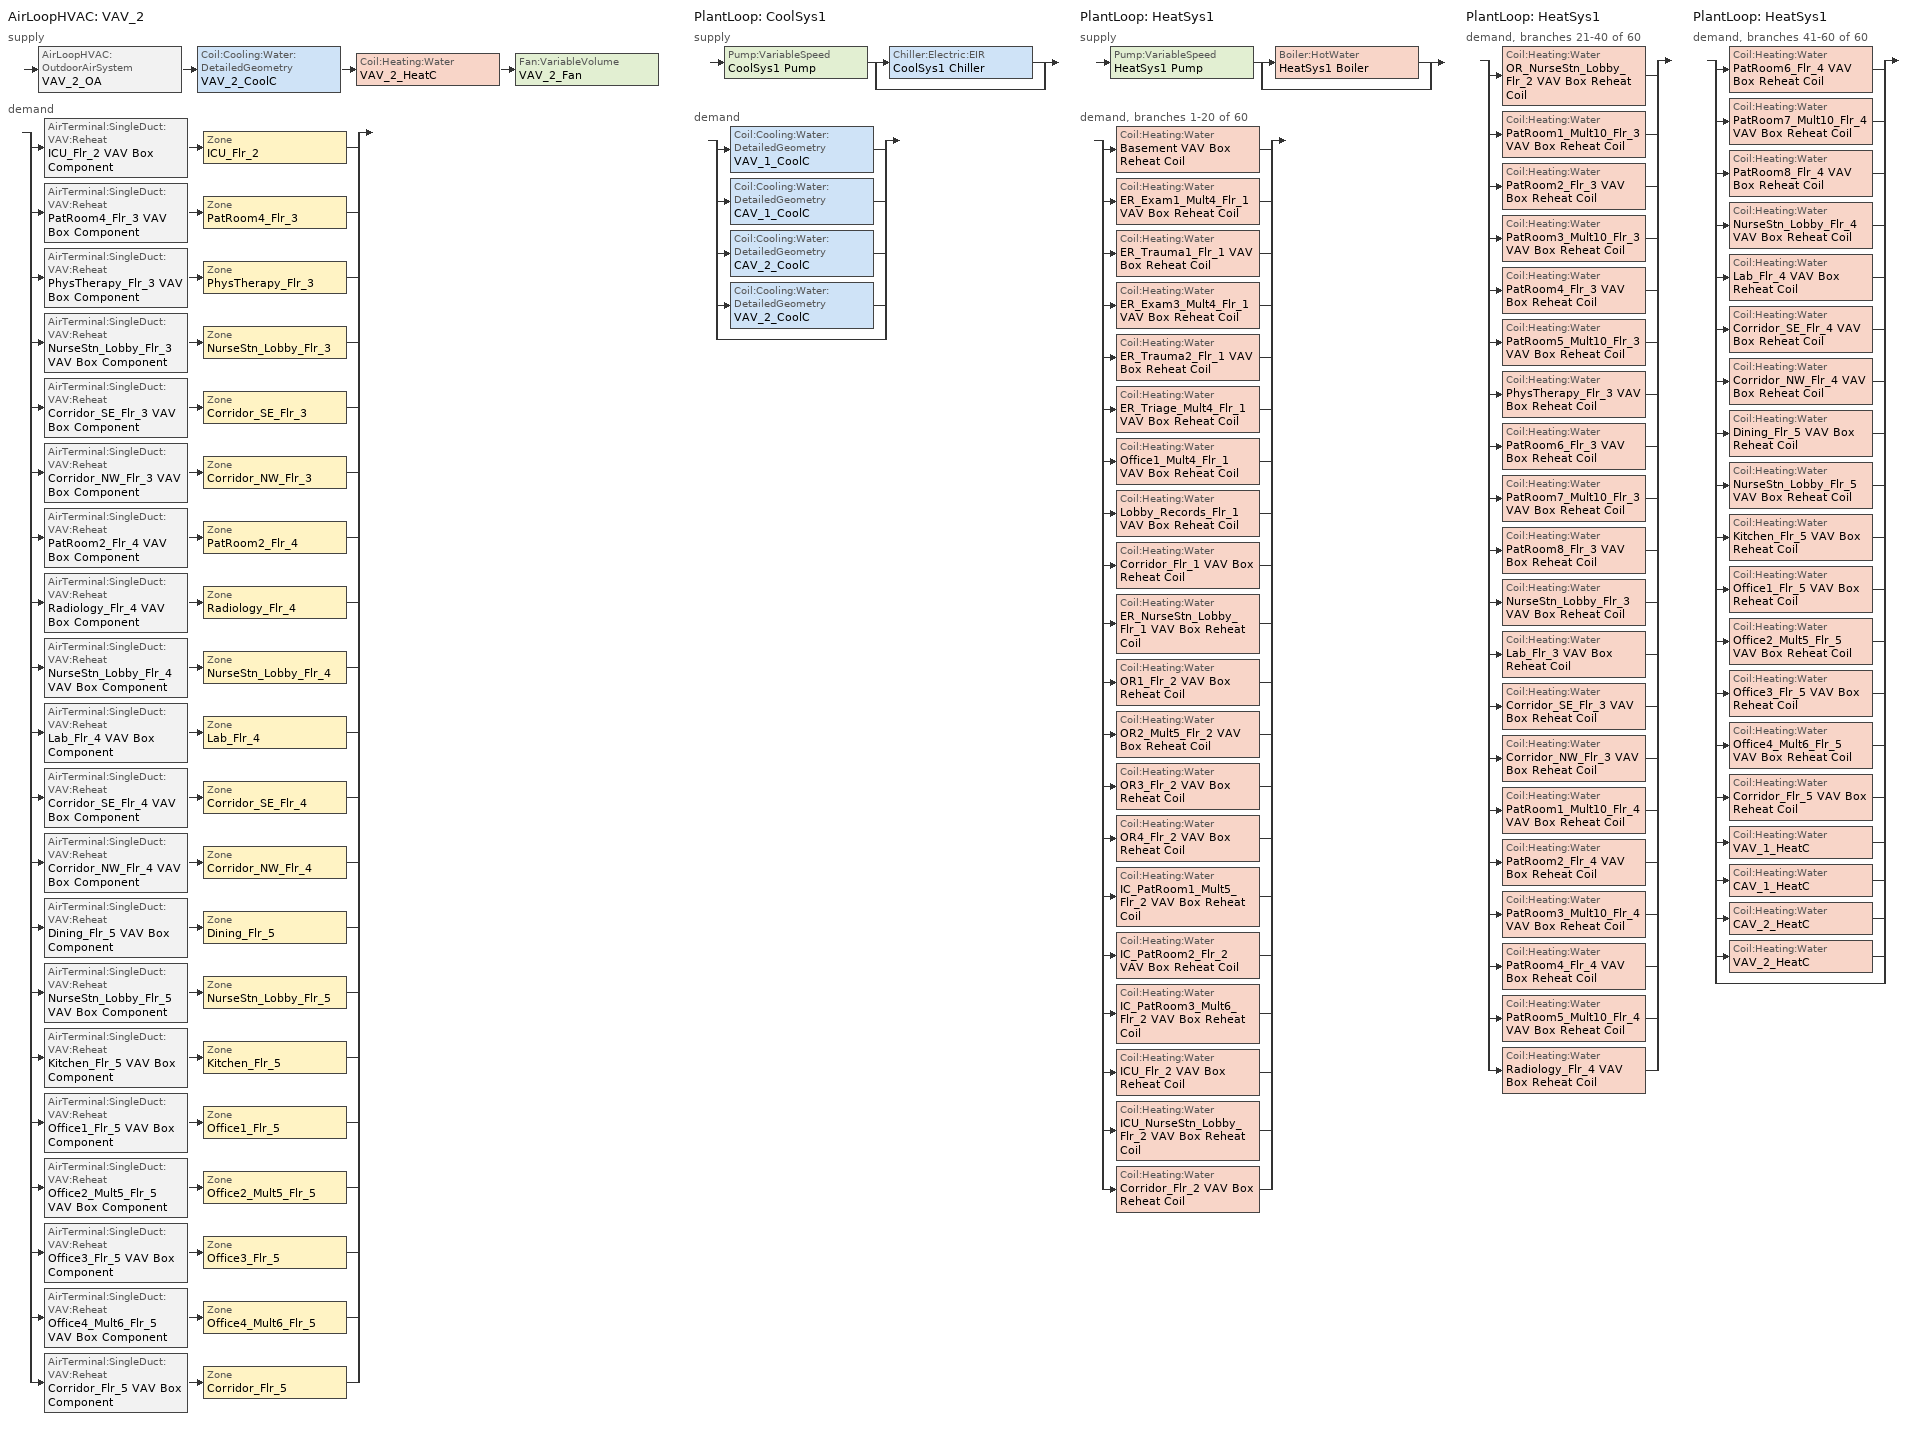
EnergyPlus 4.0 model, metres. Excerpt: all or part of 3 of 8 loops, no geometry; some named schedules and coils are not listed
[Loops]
AirLoopHVAC 'VAV_2'
 supply: AirLoopHVAC:OutdoorAirSystem 'VAV_2_OA' > Coil:Cooling:Water:DetailedGeometry 'VAV_2_CoolC' > Coil:Heating:Water 'VAV_2_HeatC' > Fan:VariableVolume 'VAV_2_Fan'
 demand: split
  | AirTerminal:SingleDuct:VAV:Reheat 'ICU_Flr_2 VAV Box Component' > Zone 'ICU_Flr_2'
  | AirTerminal:SingleDuct:VAV:Reheat 'PatRoom4_Flr_3 VAV Box Component' > Zone 'PatRoom4_Flr_3'
  | AirTerminal:SingleDuct:VAV:Reheat 'PhysTherapy_Flr_3 VAV Box Component' > Zone 'PhysTherapy_Flr_3'
  | AirTerminal:SingleDuct:VAV:Reheat 'NurseStn_Lobby_Flr_3 VAV Box Component' > Zone 'NurseStn_Lobby_Flr_3'
  | AirTerminal:SingleDuct:VAV:Reheat 'Corridor_SE_Flr_3 VAV Box Component' > Zone 'Corridor_SE_Flr_3'
  | AirTerminal:SingleDuct:VAV:Reheat 'Corridor_NW_Flr_3 VAV Box Component' > Zone 'Corridor_NW_Flr_3'
  | AirTerminal:SingleDuct:VAV:Reheat 'PatRoom2_Flr_4 VAV Box Component' > Zone 'PatRoom2_Flr_4'
  | AirTerminal:SingleDuct:VAV:Reheat 'Radiology_Flr_4 VAV Box Component' > Zone 'Radiology_Flr_4'
  | AirTerminal:SingleDuct:VAV:Reheat 'NurseStn_Lobby_Flr_4 VAV Box Component' > Zone 'NurseStn_Lobby_Flr_4'
  | AirTerminal:SingleDuct:VAV:Reheat 'Lab_Flr_4 VAV Box Component' > Zone 'Lab_Flr_4'
  | AirTerminal:SingleDuct:VAV:Reheat 'Corridor_SE_Flr_4 VAV Box Component' > Zone 'Corridor_SE_Flr_4'
  | AirTerminal:SingleDuct:VAV:Reheat 'Corridor_NW_Flr_4 VAV Box Component' > Zone 'Corridor_NW_Flr_4'
  | AirTerminal:SingleDuct:VAV:Reheat 'Dining_Flr_5 VAV Box Component' > Zone 'Dining_Flr_5'
  | AirTerminal:SingleDuct:VAV:Reheat 'NurseStn_Lobby_Flr_5 VAV Box Component' > Zone 'NurseStn_Lobby_Flr_5'
  | AirTerminal:SingleDuct:VAV:Reheat 'Kitchen_Flr_5 VAV Box Component' > Zone 'Kitchen_Flr_5'
  | AirTerminal:SingleDuct:VAV:Reheat 'Office1_Flr_5 VAV Box Component' > Zone 'Office1_Flr_5'
  | AirTerminal:SingleDuct:VAV:Reheat 'Office2_Mult5_Flr_5 VAV Box Component' > Zone 'Office2_Mult5_Flr_5'
  | AirTerminal:SingleDuct:VAV:Reheat 'Office3_Flr_5 VAV Box Component' > Zone 'Office3_Flr_5'
  | AirTerminal:SingleDuct:VAV:Reheat 'Office4_Mult6_Flr_5 VAV Box Component' > Zone 'Office4_Mult6_Flr_5'
  | AirTerminal:SingleDuct:VAV:Reheat 'Corridor_Flr_5 VAV Box Component' > Zone 'Corridor_Flr_5'
PlantLoop 'CoolSys1'
 supply: Pump:VariableSpeed 'CoolSys1 Pump' > split
  | Chiller:Electric:EIR 'CoolSys1 Chiller'
  | bypass
 demand: split
  | Coil:Cooling:Water:DetailedGeometry 'VAV_1_CoolC'
  | Coil:Cooling:Water:DetailedGeometry 'CAV_1_CoolC'
  | Coil:Cooling:Water:DetailedGeometry 'CAV_2_CoolC'
  | Coil:Cooling:Water:DetailedGeometry 'VAV_2_CoolC'
  | bypass
PlantLoop 'HeatSys1'
 supply: Pump:VariableSpeed 'HeatSys1 Pump' > split
  | Boiler:HotWater 'HeatSys1 Boiler'
  | bypass
 demand, branches 1-20 of 60: split
  | Coil:Heating:Water 'Basement VAV Box Reheat Coil'
  | Coil:Heating:Water 'ER_Exam1_Mult4_Flr_1 VAV Box Reheat Coil'
  | Coil:Heating:Water 'ER_Trauma1_Flr_1 VAV Box Reheat Coil'
  | Coil:Heating:Water 'ER_Exam3_Mult4_Flr_1 VAV Box Reheat Coil'
  | Coil:Heating:Water 'ER_Trauma2_Flr_1 VAV Box Reheat Coil'
  | Coil:Heating:Water 'ER_Triage_Mult4_Flr_1 VAV Box Reheat Coil'
  | Coil:Heating:Water 'Office1_Mult4_Flr_1 VAV Box Reheat Coil'
  | Coil:Heating:Water 'Lobby_Records_Flr_1 VAV Box Reheat Coil'
  | Coil:Heating:Water 'Corridor_Flr_1 VAV Box Reheat Coil'
  | Coil:Heating:Water 'ER_NurseStn_Lobby_Flr_1 VAV Box Reheat Coil'
  | Coil:Heating:Water 'OR1_Flr_2 VAV Box Reheat Coil'
  | Coil:Heating:Water 'OR2_Mult5_Flr_2 VAV Box Reheat Coil'
  | Coil:Heating:Water 'OR3_Flr_2 VAV Box Reheat Coil'
  | Coil:Heating:Water 'OR4_Flr_2 VAV Box Reheat Coil'
  | Coil:Heating:Water 'IC_PatRoom1_Mult5_Flr_2 VAV Box Reheat Coil'
  | Coil:Heating:Water 'IC_PatRoom2_Flr_2 VAV Box Reheat Coil'
  | Coil:Heating:Water 'IC_PatRoom3_Mult6_Flr_2 VAV Box Reheat Coil'
  | Coil:Heating:Water 'ICU_Flr_2 VAV Box Reheat Coil'
  | Coil:Heating:Water 'ICU_NurseStn_Lobby_Flr_2 VAV Box Reheat Coil'
  | Coil:Heating:Water 'Corridor_Flr_2 VAV Box Reheat Coil'
PlantLoop 'HeatSys1'
 demand, branches 21-40 of 60: split
  | Coil:Heating:Water 'OR_NurseStn_Lobby_Flr_2 VAV Box Reheat Coil'
  | Coil:Heating:Water 'PatRoom1_Mult10_Flr_3 VAV Box Reheat Coil'
  | Coil:Heating:Water 'PatRoom2_Flr_3 VAV Box Reheat Coil'
  | Coil:Heating:Water 'PatRoom3_Mult10_Flr_3 VAV Box Reheat Coil'
  | Coil:Heating:Water 'PatRoom4_Flr_3 VAV Box Reheat Coil'
  | Coil:Heating:Water 'PatRoom5_Mult10_Flr_3 VAV Box Reheat Coil'
  | Coil:Heating:Water 'PhysTherapy_Flr_3 VAV Box Reheat Coil'
  | Coil:Heating:Water 'PatRoom6_Flr_3 VAV Box Reheat Coil'
  | Coil:Heating:Water 'PatRoom7_Mult10_Flr_3 VAV Box Reheat Coil'
  | Coil:Heating:Water 'PatRoom8_Flr_3 VAV Box Reheat Coil'
  | Coil:Heating:Water 'NurseStn_Lobby_Flr_3 VAV Box Reheat Coil'
  | Coil:Heating:Water 'Lab_Flr_3 VAV Box Reheat Coil'
  | Coil:Heating:Water 'Corridor_SE_Flr_3 VAV Box Reheat Coil'
  | Coil:Heating:Water 'Corridor_NW_Flr_3 VAV Box Reheat Coil'
  | Coil:Heating:Water 'PatRoom1_Mult10_Flr_4 VAV Box Reheat Coil'
  | Coil:Heating:Water 'PatRoom2_Flr_4 VAV Box Reheat Coil'
  | Coil:Heating:Water 'PatRoom3_Mult10_Flr_4 VAV Box Reheat Coil'
  | Coil:Heating:Water 'PatRoom4_Flr_4 VAV Box Reheat Coil'
  | Coil:Heating:Water 'PatRoom5_Mult10_Flr_4 VAV Box Reheat Coil'
  | Coil:Heating:Water 'Radiology_Flr_4 VAV Box Reheat Coil'
PlantLoop 'HeatSys1'
 demand, branches 41-60 of 60: split
  | Coil:Heating:Water 'PatRoom6_Flr_4 VAV Box Reheat Coil'
  | Coil:Heating:Water 'PatRoom7_Mult10_Flr_4 VAV Box Reheat Coil'
  | Coil:Heating:Water 'PatRoom8_Flr_4 VAV Box Reheat Coil'
  | Coil:Heating:Water 'NurseStn_Lobby_Flr_4 VAV Box Reheat Coil'
  | Coil:Heating:Water 'Lab_Flr_4 VAV Box Reheat Coil'
  | Coil:Heating:Water 'Corridor_SE_Flr_4 VAV Box Reheat Coil'
  | Coil:Heating:Water 'Corridor_NW_Flr_4 VAV Box Reheat Coil'
  | Coil:Heating:Water 'Dining_Flr_5 VAV Box Reheat Coil'
  | Coil:Heating:Water 'NurseStn_Lobby_Flr_5 VAV Box Reheat Coil'
  | Coil:Heating:Water 'Kitchen_Flr_5 VAV Box Reheat Coil'
  | Coil:Heating:Water 'Office1_Flr_5 VAV Box Reheat Coil'
  | Coil:Heating:Water 'Office2_Mult5_Flr_5 VAV Box Reheat Coil'
  | Coil:Heating:Water 'Office3_Flr_5 VAV Box Reheat Coil'
  | Coil:Heating:Water 'Office4_Mult6_Flr_5 VAV Box Reheat Coil'
  | Coil:Heating:Water 'Corridor_Flr_5 VAV Box Reheat Coil'
  | Coil:Heating:Water 'VAV_1_HeatC'
  | Coil:Heating:Water 'CAV_1_HeatC'
  | Coil:Heating:Water 'CAV_2_HeatC'
  | Coil:Heating:Water 'VAV_2_HeatC'
  | bypass
[Fan:VariableVolume]
VAV_2_Fan: Availability Schedule=HVACOperationSchd; Fan Efficiency=0.61425; Pressure Rise=1017.592; Maximum Flow Rate {m3/s}=AUTOSIZE; Minimum Flow Rate {m3/s}=0; Motor Efficiency=0.945; Motor In Airstream Fraction=1; Fan Coefficient 1=0.0407599; Fan Coefficient 2=0.088045; Fan Coefficient 3=-0.0729261; Fan Coefficient 4=0.94374; Fan Coefficient 5=0
[Fan:ZoneExhaust] Availability Schedule=HVACOperationSchd; Fan Efficiency=1; Pressure Rise {Pa}=1.0e-006
Name | Maximum Flow Rate {m3/s} [*******]
Dining_Flr_5 Exhaust Fan | 0.74997
Kitchen_Flr_5 Exhaust Fan | 1.75103
[Coil:Heating:Water] Availablility Schedule=ALWAYS_ON; U-Factor Times Area Value {W/K}=AUTOSIZE; Maximum Water Flow Rate {m3/s}=AUTOSIZE; Coil Peformance input method=UFactorTimesAreaAndDesignWaterFlowRate; Nominal Capacity=AUTOSIZE; Design Inlet Water Temperature=82.2; Design Inlet Air Temperature=16.6; Design Outlet Water Temperature=71.1; Design Outlet Air Temperature=32.2
Basement VAV Box Reheat Coil; Corridor_Flr_1 VAV Box Reheat Coil; Corridor_Flr_2 VAV Box Reheat Coil; Corridor_Flr_5 VAV Box Reheat Coil; Corridor_NW_Flr_3 VAV Box Reheat Coil; Corridor_NW_Flr_4 VAV Box Reheat Coil; Corridor_SE_Flr_3 VAV Box Reheat Coil; Corridor_SE_Flr_4 VAV Box Reheat Coil; Dining_Flr_5 VAV Box Reheat Coil; ER_Exam1_Mult4_Flr_1 VAV Box Reheat Coil; ER_Exam3_Mult4_Flr_1 VAV Box Reheat Coil; ER_NurseStn_Lobby_Flr_1 VAV Box Reheat Coil; ER_Trauma1_Flr_1 VAV Box Reheat Coil; ER_Trauma2_Flr_1 VAV Box Reheat Coil; ER_Triage_Mult4_Flr_1 VAV Box Reheat Coil; ICU_Flr_2 VAV Box Reheat Coil; ICU_NurseStn_Lobby_Flr_2 VAV Box Reheat Coil; IC_PatRoom1_Mult5_Flr_2 VAV Box Reheat Coil; IC_PatRoom2_Flr_2 VAV Box Reheat Coil; IC_PatRoom3_Mult6_Flr_2 VAV Box Reheat Coil; Kitchen_Flr_5 VAV Box Reheat Coil; Lab_Flr_3 VAV Box Reheat Coil; Lab_Flr_4 VAV Box Reheat Coil; Lobby_Records_Flr_1 VAV Box Reheat Coil; NurseStn_Lobby_Flr_3 VAV Box Reheat Coil; NurseStn_Lobby_Flr_4 VAV Box Reheat Coil; NurseStn_Lobby_Flr_5 VAV Box Reheat Coil; OR1_Flr_2 VAV Box Reheat Coil; OR2_Mult5_Flr_2 VAV Box Reheat Coil; OR3_Flr_2 VAV Box Reheat Coil; OR4_Flr_2 VAV Box Reheat Coil; OR_NurseStn_Lobby_Flr_2 VAV Box Reheat Coil; Office1_Flr_5 VAV Box Reheat Coil; Office1_Mult4_Flr_1 VAV Box Reheat Coil; Office2_Mult5_Flr_5 VAV Box Reheat Coil; Office3_Flr_5 VAV Box Reheat Coil; Office4_Mult6_Flr_5 VAV Box Reheat Coil; PatRoom1_Mult10_Flr_3 VAV Box Reheat Coil; PatRoom1_Mult10_Flr_4 VAV Box Reheat Coil; PatRoom2_Flr_3 VAV Box Reheat Coil; PatRoom2_Flr_4 VAV Box Reheat Coil; PatRoom3_Mult10_Flr_3 VAV Box Reheat Coil; PatRoom3_Mult10_Flr_4 VAV Box Reheat Coil; PatRoom4_Flr_3 VAV Box Reheat Coil; PatRoom4_Flr_4 VAV Box Reheat Coil; PatRoom5_Mult10_Flr_3 VAV Box Reheat Coil; PatRoom5_Mult10_Flr_4 VAV Box Reheat Coil; PatRoom6_Flr_3 VAV Box Reheat Coil; PatRoom6_Flr_4 VAV Box Reheat Coil; PatRoom7_Mult10_Flr_3 VAV Box Reheat Coil; PatRoom7_Mult10_Flr_4 VAV Box Reheat Coil; PatRoom8_Flr_3 VAV Box Reheat Coil; PatRoom8_Flr_4 VAV Box Reheat Coil; PhysTherapy_Flr_3 VAV Box Reheat Coil; Radiology_Flr_4 VAV Box Reheat Coil; VAV_2_HeatC
[Coil:Cooling:Water:DetailedGeometry]
VAV_2_CoolC: Availablility Schedule=ALWAYS_ON; Maximum Water Flow Rate {m3/s}=AUTOSIZE; Tube Outside Surface Area  {m2}=AUTOSIZE; Total Tube Inside Area {m2}=AUTOSIZE; Fin Surface Area {m2}=AUTOSIZE; Minimum Airflow Area {m2}=AUTOSIZE; Coil Depth {m}=AUTOSIZE; Fin Diameter {m}=AUTOSIZE; Fin Thickness {m}=0.0015; Tube Inside Diameter  {m}=0.01445; Tube Outside Diameter {m}=0.0159; Tube Thermal Conductivity {W/m-K}=0.386; Fin Thermal Conductivity {W/m-K}=0.204; Fin Spacing {m}=0.0018; Tube Depth Spacing {m}=0.026; Number of Tube Rows=6; Number of Tubes per Row=AUTOSIZE
[AirTerminal:SingleDuct:VAV:Reheat] Availability Schedule=ALWAYS_ON; Maximum Air Flow Rate {m3/s}=AUTOSIZE; Zone Minimum Air Flow Input Method=Constant; Maximum Hot Water or Steam Flow Rate {m3/s}=AUTOSIZE; Minimum Hot Water or Steam Flow Rate {m3/s}=0; Convergence Tolerance=0.001; Damper Heating Action=NORMAL
Name | Constant Minimum Air Flow Fraction | Reheat Coil
Corridor_Flr_5 VAV Box Component | 0.3 | Corridor_Flr_5 VAV Box Reheat Coil
Corridor_NW_Flr_3 VAV Box Component | 0.3 | Corridor_NW_Flr_3 VAV Box Reheat Coil
Corridor_NW_Flr_4 VAV Box Component | 0.3 | Corridor_NW_Flr_4 VAV Box Reheat Coil
Corridor_SE_Flr_3 VAV Box Component | 0.3 | Corridor_SE_Flr_3 VAV Box Reheat Coil
Corridor_SE_Flr_4 VAV Box Component | 0.3 | Corridor_SE_Flr_4 VAV Box Reheat Coil
Dining_Flr_5 VAV Box Component | 0.3 | Dining_Flr_5 VAV Box Reheat Coil
ICU_Flr_2 VAV Box Component | 1 | ICU_Flr_2 VAV Box Reheat Coil
Kitchen_Flr_5 VAV Box Component | 1 | Kitchen_Flr_5 VAV Box Reheat Coil
Lab_Flr_4 VAV Box Component | 1 | Lab_Flr_4 VAV Box Reheat Coil
NurseStn_Lobby_Flr_3 VAV Box Component | 0.3 | NurseStn_Lobby_Flr_3 VAV Box Reheat Coil
NurseStn_Lobby_Flr_4 VAV Box Component | 0.3 | NurseStn_Lobby_Flr_4 VAV Box Reheat Coil
NurseStn_Lobby_Flr_5 VAV Box Component | 0.3 | NurseStn_Lobby_Flr_5 VAV Box Reheat Coil
Office1_Flr_5 VAV Box Component | 0.3 | Office1_Flr_5 VAV Box Reheat Coil
Office2_Mult5_Flr_5 VAV Box Component | 0.3 | Office2_Mult5_Flr_5 VAV Box Reheat Coil
Office3_Flr_5 VAV Box Component | 0.3 | Office3_Flr_5 VAV Box Reheat Coil
Office4_Mult6_Flr_5 VAV Box Component | 0.3 | Office4_Mult6_Flr_5 VAV Box Reheat Coil
PatRoom2_Flr_4 VAV Box Component | 1 | PatRoom2_Flr_4 VAV Box Reheat Coil
PatRoom4_Flr_3 VAV Box Component | 1 | PatRoom4_Flr_3 VAV Box Reheat Coil
PhysTherapy_Flr_3 VAV Box Component | 0.3 | PhysTherapy_Flr_3 VAV Box Reheat Coil
Radiology_Flr_4 VAV Box Component | 0.3 | Radiology_Flr_4 VAV Box Reheat Coil
[Zone equipment]
Corridor_Flr_5: Corridor_Flr_5 VAV Box Component
Corridor_NW_Flr_3: Corridor_NW_Flr_3 VAV Box Component
Corridor_NW_Flr_4: Corridor_NW_Flr_4 VAV Box Component
Corridor_SE_Flr_3: Corridor_SE_Flr_3 VAV Box Component
Corridor_SE_Flr_4: Corridor_SE_Flr_4 VAV Box Component
Dining_Flr_5: Dining_Flr_5 Exhaust Fan, Dining_Flr_5 VAV Box Component
ICU_Flr_2: ICU_Flr_2 VAV Box Component
Kitchen_Flr_5: Kitchen_Flr_5 Exhaust Fan, Kitchen_Flr_5 VAV Box Component
Lab_Flr_4: Lab_Flr_4 VAV Box Component
NurseStn_Lobby_Flr_3: NurseStn_Lobby_Flr_3 VAV Box Component
NurseStn_Lobby_Flr_4: NurseStn_Lobby_Flr_4 VAV Box Component
NurseStn_Lobby_Flr_5: NurseStn_Lobby_Flr_5 VAV Box Component
Office1_Flr_5: Office1_Flr_5 VAV Box Component
Office2_Mult5_Flr_5: Office2_Mult5_Flr_5 VAV Box Component
Office3_Flr_5: Office3_Flr_5 VAV Box Component
Office4_Mult6_Flr_5: Office4_Mult6_Flr_5 VAV Box Component
PatRoom2_Flr_4: PatRoom2_Flr_4 VAV Box Component
PatRoom4_Flr_3: PatRoom4_Flr_3 VAV Box Component
PhysTherapy_Flr_3: PhysTherapy_Flr_3 VAV Box Component
Radiology_Flr_4: Radiology_Flr_4 VAV Box Component
[Sizing:Zone] Zone Cooling Design Supply Air Temperature {C}=11.1; Zone Heating Design Supply Air Temperature {C}=50; Zone Cooling Design Supply Air Humidity Ratio {kg-H20/kg-air}=0.007; Zone Heating Design Supply Air Humidity Ratio {kg-H20/kg-air}=0.008; Heating Design Air Flow Method {Flow/Zone | DesignDay}=DesignDay
Name | Outdoor Air Method | Outside Air Flow per Zone Floor Area {(m3/s)/m2} | Cooling Design Air Flow Method {Flow/Zone | DesignDay | DesignDayWithLimit} | Cooling Minimum Air Flow | Outside Air Flow per Person {(m3/s)/person} | Outside Air Flow per Zone {m3/s}
Corridor_Flr_5 | Flow/Area | 0.00025 | DesignDay
Corridor_NW_Flr_3; Corridor_NW_Flr_4; Corridor_SE_Flr_3; Corridor_SE_Flr_4 | Flow/Area | 0.00025 | DesignDayWithLimit | 1.343822
Dining_Flr_5; NurseStn_Lobby_Flr_3; NurseStn_Lobby_Flr_4; NurseStn_Lobby_Flr_5; Office1_Flr_5; Office2_Mult5_Flr_5; Office3_Flr_5; Office4_Mult6_Flr_5 | Flow/Person |  | DesignDay |  | 0.01
ICU_Flr_2 | Flow/Zone |  | DesignDayWithLimit | 4.39605 |  | 1.46535
Kitchen_Flr_5 | Flow/Zone |  | DesignDay |  |  | 1.75103
Lab_Flr_4 | Flow/Zone |  | DesignDayWithLimit | 1.882 |  | 1.882
PatRoom2_Flr_4; PatRoom4_Flr_3 | Flow/Zone |  | DesignDayWithLimit | 0.24785 |  | 0.082617
PhysTherapy_Flr_3 | Flow/Person |  | DesignDayWithLimit | 3.4697 | 0.008
Radiology_Flr_4 | Flow/Zone |  | DesignDayWithLimit | 8.67425 |  | 1.73485
[ZoneControl:Thermostat] Control Type Schedule=Dual Zone Control Type Sched
Name | Zone | Control 1
Corridor_Flr_5 Thermostat | Corridor_Flr_5 | Corridor_Flr_5 DualSPSched
Corridor_NW_Flr_3 Thermostat | Corridor_NW_Flr_3 | Corridor_NW_Flr_3 DualSPSched
Corridor_NW_Flr_4 Thermostat | Corridor_NW_Flr_4 | Corridor_NW_Flr_4 DualSPSched
Corridor_SE_Flr_3 Thermostat | Corridor_SE_Flr_3 | Corridor_SE_Flr_3 DualSPSched
Corridor_SE_Flr_4 Thermostat | Corridor_SE_Flr_4 | Corridor_SE_Flr_4 DualSPSched
Dining_Flr_5 Thermostat | Dining_Flr_5 | Dining_Flr_5 DualSPSched
ICU_Flr_2 Thermostat | ICU_Flr_2 | ICU_Flr_2 DualSPSched
Kitchen_Flr_5 Thermostat | Kitchen_Flr_5 | Kitchen_Flr_5 DualSPSched
Lab_Flr_4 Thermostat | Lab_Flr_4 | Lab_Flr_4 DualSPSched
NurseStn_Lobby_Flr_3 Thermostat | NurseStn_Lobby_Flr_3 | NurseStn_Lobby_Flr_3 DualSPSched
NurseStn_Lobby_Flr_4 Thermostat | NurseStn_Lobby_Flr_4 | NurseStn_Lobby_Flr_4 DualSPSched
NurseStn_Lobby_Flr_5 Thermostat | NurseStn_Lobby_Flr_5 | NurseStn_Lobby_Flr_5 DualSPSched
Office1_Flr_5 Thermostat | Office1_Flr_5 | Office1_Flr_5 DualSPSched
Office2_Mult5_Flr_5 Thermostat | Office2_Mult5_Flr_5 | Office2_Mult5_Flr_5 DualSPSched
Office3_Flr_5 Thermostat | Office3_Flr_5 | Office3_Flr_5 DualSPSched
Office4_Mult6_Flr_5 Thermostat | Office4_Mult6_Flr_5 | Office4_Mult6_Flr_5 DualSPSched
PatRoom2_Flr_4 Thermostat | PatRoom2_Flr_4 | PatRoom2_Flr_4 DualSPSched
PatRoom4_Flr_3 Thermostat | PatRoom4_Flr_3 | PatRoom4_Flr_3 DualSPSched
PhysTherapy_Flr_3 Thermostat | PhysTherapy_Flr_3 | PhysTherapy_Flr_3 DualSPSched
Radiology_Flr_4 Thermostat | Radiology_Flr_4 | Radiology_Flr_4 DualSPSched
[ThermostatSetpoint:DualSetpoint]
Name | Heating Setpoint Temperature Schedule | Cooling Setpoint Temperature Schedule
Corridor_Flr_5 DualSPSched; Corridor_NW_Flr_3 DualSPSched; Corridor_NW_Flr_4 DualSPSched; Corridor_SE_Flr_3 DualSPSched; Corridor_SE_Flr_4 DualSPSched; Dining_Flr_5 DualSPSched; Lab_Flr_4 DualSPSched; NurseStn_Lobby_Flr_3 DualSPSched; NurseStn_Lobby_Flr_4 DualSPSched; NurseStn_Lobby_Flr_5 DualSPSched; Office1_Flr_5 DualSPSched; Office2_Mult5_Flr_5 DualSPSched; Office3_Flr_5 DualSPSched; Office4_Mult6_Flr_5 DualSPSched; PhysTherapy_Flr_3 DualSPSched; Radiology_Flr_4 DualSPSched | ADMIN_HTGSETP_SCH | ADMIN_CLGSETP_SCH
ICU_Flr_2 DualSPSched; PatRoom2_Flr_4 DualSPSched; PatRoom4_Flr_3 DualSPSched | CRITICAL_HTGSETP_SCH | CRITICAL_CLGSETP_SCH
Kitchen_Flr_5 DualSPSched | Kitchen_HTGSETP_SCH | Kitchen_CLGSETP_SCH
[Sizing:System]
VAV_2: Type Of Load To Size On {Sensible}=Sensible; Design Outdoor Air Flow Rate {m3/s}=AUTOSIZE; Minimum System Air Flow Ratio=0.3; Preheat Design Temperature {C}=7; Preheat Design Humidity Ratio {kg-H2O/kg-air}=0.008; Precool Design Temperature {C}=11.1; Precool Design Humidity Ratio {kg-H2O/kg-air}=0.008; Central Cooling Design Supply Air Temperature {C}=7.2; Central Heating Design Supply Air Temperature {C}=16; Sizing Option {Coincident | NonCoincident}=Coincident; 100% Outdoor Air in Cooling {Yes | No}=No; 100% Outdoor Air in Heating {Yes | No}=No; Central Cooling Design Supply Air Humidity Ratio {kg-H2O/kg-air}=0.007; Central Heating Design Supply Air Humidity Ratio {kg-H2O/kg-air}=0.007; Cooling Design Air Flow Method=DesignDay; Cooling Design Air Flow Rate {m3/s}=0; Heating Design Air Flow Method=DesignDay; Heating Design Air Flow Rate {m3/s}=0
[Controller:OutdoorAir]
VAV_2_OA_Controller: Minimum Outdoor Air Flow Rate {m3/s}=AUTOSIZE; Maximum Outdoor Air Flow Rate {m3/s}=AUTOSIZE; Economizer Control Type=DifferentialDryBulb; Economizer Control Action Type=ModulateFlow; Economizer Maximum Limit Dry-Bulb Temperature {C}=28; Economizer Maximum Limit Enthalpy {J/kg}=64000; Economizer Minimum Limit Dry-Bulb Temperature {C}=-100; Lockout Type=NoLockout; Minimum Limit Type=FixedMinimum; Minimum Outdoor Air Schedule=ALWAYS_ON; Minimum Fraction of Outdoor Air Schedule=VAV_OAminFracSchedule
[Controller:WaterCoil] Control Variable {Temperature | HumidityRatio | TemperatureAndHumidityRatio | Flow}=Temperature; Maximum Actuated Flow {m3/s}=AUTOSIZE; Minimum Actuated Flow {m3/s}=0
Name | Action {Normal | Reverse} | Actuator Variable {Flow} | Actuator Variable {FLOW} | Controller Convergence Tolerance {delta C} [Delta temp from setpoint]
VAV_2_CoolC_Controller | Reverse | Flow
VAV_2_HeatC_Controller | Normal |  | Flow | 0.0001
[AirLoopHVAC]
VAV_2: Design Supply Air Flow Rate {m3/s}=AUTOSIZE
[SetpointManager:Scheduled]
Name | Control Variable {Temperature | others } | Schedule | Setpoint Node or NodeList | Control Variable {TEMP} | Setpoint Node
VAV_2 SAT setpoint | Temperature | Seasonal-Reset-Supply-Air-Temp-Sch | VAV_2 Supply Equipment Outlet Node
CoolSys1 Loop Setpoint Manager |  | CW-Loop-Temp-Schedule |  | Temperature | CoolSys1 Supply Outlet Node
HeatSys1 Loop Setpoint Manager |  | HW-Loop-Temp-Schedule |  | Temperature | HeatSys1 Supply Outlet Node
[SetpointManager:MixedAir]
Name | Control Variable {Temperature} | Setpoint Node or NodeList | Control Variable
VAV_2_CoolC SAT Manager | Temperature | VAV_2_CoolC-VAV_2_HeatCNode
VAV_2_HeatC SAT Manager | Temperature | VAV_2_HeatC-VAV_2_FanNode
VAV_2_OAMixed Air Temp Manager |  | VAV_2_OA-VAV_2_CoolCNode | Temperature
[Boiler:HotWater]
HeatSys1 Boiler: Fuel Type=NATURALGAS; Nominal Capacity {W}=AUTOSIZE; Nominal Thermal Efficiency=0.786; Design Water Outlet Temperature {C}=82.2; Design Water Flow Rate {m3/s}=AUTOSIZE; Minimum Part Load Ratio=0; Maximum Part Load Ratio=1.2; Optimum Part Load Ratio=1; Water Outlet Upper Temperature Limit {C}=95; Boiler Flow Mode=VariableFlow; Parasitic Electric Load=0; Sizing Factor=1
[Chiller:Electric:EIR]
CoolSys1 Chiller: Reference Capacity {W}=AUTOSIZE; Reference COP { }=5.2; Reference Leaving Chilled Water Temperature {C}=6.67; Reference Entering Condenser Fluid Temperature {C}=29.4; Reference Chilled Water Flow Rate {m3/s}=AutoSize; Reference Condenser Water Flow Rate {m3/s}=AutoSize; Cooling Capacity Function of Temperature Curve=TraneChillerClgCapFuncTemp; Electric Input to Cooling Output Ratio Function of Temperature Curve=TraneChillerEIRFuncTemp; Electric Input to Cooling Output Ratio Function of Part Load Ratio Curve=TraneChillerEIRFuncPLR; Minimum Part Load Ratio=0.15; Maximum Part Load Ratio=1; Optimum Part Load Ratio=0.8; Minimum Unloading Ratio=0.15; Condenser Type=WaterCooled; Condenser Fan Power Ratio {W/W}=0; Leaving Chilled Water Lower Temperature Limit {C}=2; Chiller Flow Mode=VariableFlow; Design Heat Recovery Water Flow Rate {m3/s}=0; Sizing Factor=1
[Pump:VariableSpeed] Rated Flow Rate {m3/s}=AUTOSIZE; Rated Pump Head {Pa} [179352 Pa = 60 ft]=179352; Rated Power Consumption {W}=AUTOSIZE; Motor Efficiency=0.9; Fraction of Motor Inefficiencies to Fluid Stream=0; Coefficient 1 of the Part Load Performance Curve=0; Coefficient 2 of the Part Load Performance Curve=1; Coefficient 3 of the Part Load Performance Curve=0; Coefficient 4 of the Part Load Performance Curve=0; Minimum Flow Rate {m3/s}=0; Pump Control Type {Continuous | Intermittent}=Intermittent
CoolSys1 Pump; HeatSys1 Pump
[PlantEquipmentList]
CoolSys1 Equipment List: CoolSys1 Chiller
HeatSys1 Equipment List: HeatSys1 Boiler
[Sizing:Plant]
Name | Loop Type {COOLING | HEATING} | Design Loop Exit Temperature {C} | Design Loop Temperature Difference {C}
CoolSys1 | Cooling | 6.67 | 6.67
HeatSys1 | Heating | 82.2 | 11.1
[PlantEquipmentOperationSchemes] Control Scheme 1 Schedule=PlantOnSched
Name | Control Scheme 1 Object Type {*******} | Control Scheme 1
CoolSys1 Loop Operation Scheme List | PlantEquipmentOperation:CoolingLoad | CoolSys1 Operation Scheme
HeatSys1 Loop Operation Scheme List | PlantEquipmentOperation:HeatingLoad | HeatSys1 Operation Scheme
[PlantEquipmentOperation:HeatingLoad]
HeatSys1 Operation Scheme: Load Range 1 Lower Limit {W}=0; Load Range 1 Upper Limit {W}=1000000000000000; Priority Control 1 Equipment List=HeatSys1 Equipment List
[PlantEquipmentOperation:CoolingLoad]
CoolSys1 Operation Scheme: Load Range 1 Lower Limit {W}=0; Load Range 1 Upper Limit {W}=100000000000000; Priority Control 1 Equipment List=CoolSys1 Equipment List
[PlantLoop] Fluid Type {WATER}=Water; Maximum Loop Flow Rate {m3/s}=AUTOSIZE; Minimum Loop Flow Rate {m3/s}=0; Loop Volume {m3}=AUTOSIZE; Load Distribution Scheme {OPTIMAL | SEQUENTIAL}=Optimal
Name | Loop Equipment Operation Scheme | Maximum Loop Temperature {C} | Minimum Loop Temperature {C}
CoolSys1 | CoolSys1 Loop Operation Scheme List | 98 | 1
HeatSys1 | HeatSys1 Loop Operation Scheme List | 100 | 10
[Refrigeration:Case] Availablility Schedule=ALWAYS_ON; Zone=Kitchen_Flr_5; Rated Ambient Temperature {C}=23.88; Rated Ambient Relative Humidity {%}=55; Latent Case Credit Curve Type=CaseTemperatureMethod; Case Lighting Schedule=BLDG_LIGHT_SCH; Fraction Of Lighting Energy To Case=1; Case Anti-Sweat Heater Power per Unit Length {W/m}=0; Minimum Anti-Sweat Heater Power per Unit Length {W/m}=0; Anti-Sweat Heater Control Type {******}=None; Humidity At Zero Anti-Sweat Heater Energy {%}=0; Case Height {m}=0; Defrost Energy Correction Curve Type=None; Under Case HVAC Return Air Fraction=0
Name | Rated Total Cooling Capacity per Unit length {W/m} | Rated Latent Heat Ratio | Rated Runtime Fraction | Case Length {m} | Case Operating Temperature {C} | Latent Case Credit Curve | Standard Case Fan Power per Unit Length {W/m} | Operating Case Fan Power per Unit Length {W/m} | Standard Case Lighting Power per Unit Length {W/m} | Fraction of Anti-Sweat Heater Energy To Case | Case Defrost Power per Unit Length {W/m} | Case Defrost Type | Case Defrost Schedule | Case Defrost Drip-Down Schedule | Refrigerated Case Restocking Schedule | Case Credit Fraction Schedule | Case Defrost Type {*******}
Kitchen_Flr_5_Case:1_WALKINFREEZER | 734 | 0.1 | 0.4 | 10.98 | -23 | Kitchen_Flr_5_Case:1_WALKINFREEZERSingleShelfHorizontal_LatentEnergyMult | 69 | 69 | 33 | 0 | 364 | ELECTRIC | Kitchen_Flr_5_Case:1_WALKINFREEZER_CaseDefrost2aDaySched | Kitchen_Flr_5_Case:1_WALKINFREEZER_CaseDripDown2aDaySched | Kitchen_Flr_5_Case:1_WALKINFREEZER_WalkInStockingSched | Kitchen_Flr_5_Case:1_WALKINFREEZER_CaseCreditReduxSched
Kitchen_Flr_5_Case:2_SELFCONTAINEDDISPLAYCASE | 886.5 | 0.08 | 0.85 | 8.93 | 2 | Kitchen_Flr_5_Case:2_SELFCONTAINEDDISPLAYCASEMultiShelfVertical_LatentEnergyMult | 67 | 67 | 40 | 0.2 | 0 |  |  |  | Kitchen_Flr_5_Case:2_SELFCONTAINEDDISPLAYCASE_CaseStockingSched |  | NONE
[Refrigeration:CompressorRack] Heat Rejection Location {OUTDOORS | ZONE}=OUTDOORS; Design Condenser Fan Power {W}=1000; Condenser Type=AIRCOOLED
Name | Design Compressor Rack COP {W/W} | Compressor Rack COP As Function Of Temperature Curve | Condenser Fan Power Function of Temperature Curve | Refrigeration Case Name or CaseList
RACK1 | 1.5 | RACK1_RackCOPfTCurve | RACK1_RackCondFanCurve2 | Kitchen_Flr_5_Case:1_WALKINFREEZER
RACK2 | 3 | RACK2_RackCOPfTCurve |  | Kitchen_Flr_5_Case:2_SELFCONTAINEDDISPLAYCASE
[Schedule:Compact]
ALWAYS_ON: Through: 12/31, For: AllDays, Until: 24:00, 1
BLDG_LIGHT_SCH: Through: 12/31, For: Weekdays, Until: 07:00, 0.1, Until: 08:00, 0.5, Until: 16:00, 0.9, Until: 23:00, 0.3, Until: 24:00, 0.1, For: SummerDesignDay, Until: 24:00, 1, For: WinterDesignDay, Until: 24:00, 0, For: Saturday, Until: 07:00, 0.1, Until: 08:00, 0.2, Until: 18:00, 0.4, Until: 24:00, 0.1, For: AllOtherDays, Until: 08:00, 0.05, Until: 16:00, 0.1, Until: 24:00, 0.05
ADMIN_CLGSETP_SCH: Temperature, Through: 12/31, For: Weekdays, Until: 05:00, 25, Until: 18:00, 22.2, Until: 24:00, 25, For: SummerDesignDay, Until: 05:00, 25, Until: 18:00, 22.2, Until: 24:00, 25, For: WinterDesignDay, Until: 07:00, 25, Until: 15:00, 22.2, Until: 24:00, 25, For: Saturdays, Until: 07:00, 25, Until: 15:00, 22.2, Until: 24:00, 25, For: AllOtherDays, Until: 24:00, 25
ADMIN_HTGSETP_SCH: Temperature, Through: 12/31, For: Weekdays, Until: 05:00, 18.3, Until: 18:00, 21.1, Until: 24:00, 18.3, For: SummerDesignDay, Until: 05:00, 18.3, Until: 18:00, 21.1, Until: 24:00, 18.3, For: WinterDesignDay, Until: 07:00, 18.3, Until: 15:00, 21.1, Until: 24:00, 18.3, For: Saturdays, Until: 07:00, 18.3, Until: 15:00, 21.1, Until: 24:00, 18.3, For: AllOtherDays, Until: 24:00, 18.3
Kitchen_CLGSETP_SCH: Temperature, Through: 12/31, For: Weekdays, Until: 05:00, 30, Until: 18:00, 26, Until: 24:00, 30, For: SummerDesignDay, Until: 05:00, 30, Until: 18:00, 26, Until: 24:00, 30, For: WinterDesignDay, Until: 07:00, 30, Until: 15:00, 26, Until: 24:00, 30, For: Saturdays, Until: 07:00, 30, Until: 15:00, 26, Until: 24:00, 30, For: AllOtherDays, Until: 24:00, 30
Kitchen_HTGSETP_SCH: Temperature, Through: 12/31, For: Weekdays, Until: 05:00, 15.6, Until: 18:00, 19, Until: 24:00, 15.6, For: SummerDesignDay, Until: 05:00, 15.6, Until: 18:00, 19, Until: 24:00, 15.6, For: WinterDesignDay, Until: 07:00, 15.6, Until: 15:00, 19, Until: 24:00, 15.6, For: Saturdays, Until: 07:00, 15.6, Until: 15:00, 19, Until: 24:00, 15.6, For: AllOtherDays, Until: 24:00, 15.6
CRITICAL_CLGSETP_SCH: Temperature, Through: 12/31, For: AllDays, Until: 24:00, 22.2
CRITICAL_HTGSETP_SCH: Temperature, Through: 12/31, For: ALLDays, Until: 24:00, 21.1
Dual Zone Control Type Sched: Control Type, Through: 12/31, For: AllDays, Until: 24:00, 4
Seasonal-Reset-Supply-Air-Temp-Sch: Temperature, Through: 12/31, For: AllDays, Until: 24:00, 11.1
HVACOperationSchd; PlantOnSched: On/Off, Through: 12/31, For: AllDays, Until: 24:00, 1
VAV_OAminFracSchedule: Through: 12/31, For: AllDays, Until: 24:00, 0.25
CW-Loop-Temp-Schedule: Temperature, Through: 12/31, For: AllDays, Until: 24:00, 6.7
HW-Loop-Temp-Schedule: Temperature, Through: 12/31, For: AllDays, Until: 24:00, 82.2
Kitchen_Flr_5_Case:1_WALKINFREEZER_CaseCreditReduxSched: Fraction, Through: 12/31, For:AllDays, Interpolate:No, Until: 7:00, 0.2, Until: 21:00, 0.4, Until: 24:00, 0.2
Kitchen_Flr_5_Case:1_WALKINFREEZER_CaseDefrost2aDaySched: On/Off, Through: 12/31, For:AllDays, Interpolate:Yes, Until: 11:00, 0, Until: 11:20, 1, Until: 23:00, 0, Until: 23:20, 1, Until: 24:00, 0
Kitchen_Flr_5_Case:1_WALKINFREEZER_CaseDripDown2aDaySched: On/Off, Through: 12/31, For:AllDays, Interpolate:Yes, Until: 11:00, 0, Until: 11:30, 1, Until: 23:00, 0, Until: 23:30, 1, Until: 24:00, 0
Kitchen_Flr_5_Case:1_WALKINFREEZER_WalkInStockingSched: Any Number, Through: 12/31, For: Tuesday Friday, Until: 4:00, 0, Until: 5:00, 725, Until: 6:00, 417, Until: 7:00, 290, Until: 24:00, 0, For: AllOtherDays, Until: 4:00, 0, Until: 5:00, 125, Until: 6:00, 117, Until: 7:00, 90, Until: 19:00, 0, Until: 20:00, 125, Until: 21:00, 117, Until: 22:00, 90, Until: 24:00, 0
Kitchen_Flr_5_Case:2_SELFCONTAINEDDISPLAYCASE_CaseStockingSched: Any Number, Through: 12/31, For:AllDays, Until: 6:00, 0, Until: 7:00, 50, Until: 9:00, 70, Until: 10:00, 80, Until: 11:00, 70, Until: 13:00, 50, Until: 14:00, 80, Until: 15:00, 90, Until: 16:00, 80, Until: 24:00, 0
[Curve:Biquadratic] Minimum Value of x=0; Maximum Value of x=20; Minimum Value of y=0; Maximum Value of y=50
Name | Coefficient1 Const | Coefficient2 x | Coefficient3 x**2 | Coefficient4 y | Coefficient5 y**2 | Coefficient6 x*y
TraneChillerClgCapFuncTemp | 1.07E+00 | 4.29E-02 | 4.17E-04 | -0.0081 | -4.02e-05 | -0.000386
TraneChillerEIRFuncTemp | 4.68E-01 | -0.0138 | 6.98E-04 | 1.09E-02 | 4.62E-04 | -0.000682
[Curve:Quadratic]
Name | Coefficient1 Const | Coefficient2 x | Coefficient3 x**2 | Minimum Value of x | Maximum Value of x | Coefficient1 Constant
TraneChillerEIRFuncPLR | 1.41E-01 | 6.55E-01 | 2.03E-01 | 0 | 1.2
RACK1_RackCOPfTCurve |  | -0.0377 | 0.0004 | 10 | 35 | 1.7603
RACK1_RackCondFanCurve2 |  | 0.0286 | 0 | 0 | 35 | 0
RACK2_RackCOPfTCurve |  | 0 | 0 | 0 | 50 | 1
[Curve:Cubic] Minimum Value of x=-35; Maximum Value of x=20
Name | Coefficient1 Constant | Coefficient2 x | Coefficient3 x**2 | Coefficient4 x**3
Kitchen_Flr_5_Case:1_WALKINFREEZERSingleShelfHorizontal_LatentEnergyMult | 0.0236 | 0.0006 | 0 | 0
Kitchen_Flr_5_Case:2_SELFCONTAINEDDISPLAYCASEMultiShelfVertical_LatentEnergyMult | 0.0265263 | 0.00107803 | 6.02558e-05 | 1.23732e-06
